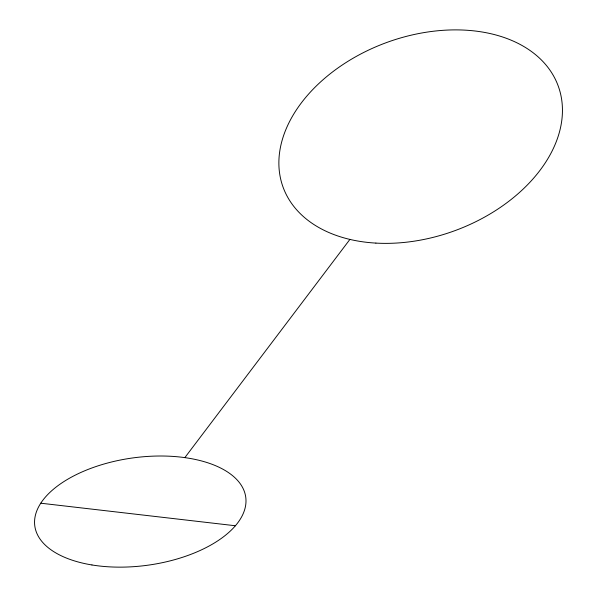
<?xml version="1.0" encoding="UTF-8"?>
<svg xmlns="http://www.w3.org/2000/svg" width="597" height="597" viewBox="0 0 597 597"><rect width="100%" height="100%" fill="white"/><g stroke="black" fill="none" stroke-linecap="round" stroke-linejoin="round"><path stroke-width="0.9" d="M184.846 457.63L349.902 239.419M40.76 503.204L235.412 525.756M91.953 564.963A106.453 54.163 -7.8 0 0 245.867 498.256A106.453 54.163 -7.8 0 0 82.99 471.526A106.453 54.163 -7.8 0 0 91.953 564.963M375.894 243.098A146.571 100.065 -20.3 0 0 559.531 89.975A146.571 100.065 -20.3 0 0 326.544 76.737A146.571 100.065 -20.3 0 0 375.894 243.098"/></g></svg>
